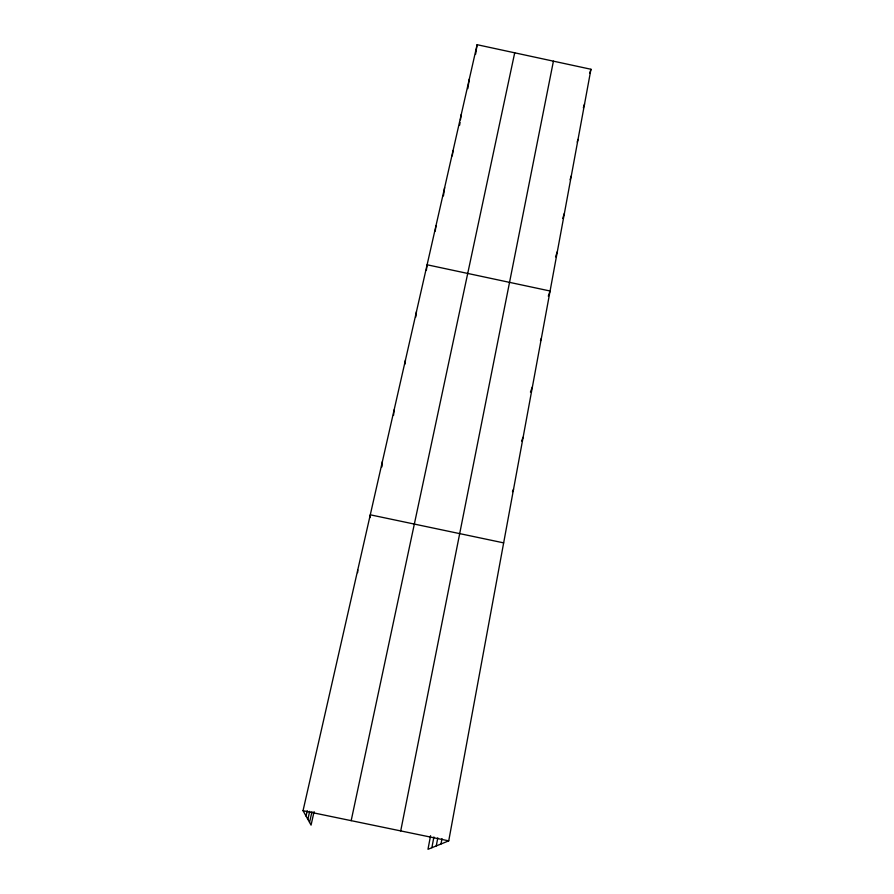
<?xml version="1.0" encoding="UTF-8"?>
<svg xmlns="http://www.w3.org/2000/svg" width="894" height="894" viewBox="0 0 894 894"><rect width="100%" height="100%" fill="white"/><g stroke="black" fill="none" stroke-linecap="round" stroke-linejoin="round"><path stroke-width="1.34" d="M357.634 572.652L357.756 569.947M370.082 517.604L370.284 514.81L503.657 542.87M381.906 466.88L382.397 461.505M393.539 415.352L394.12 409.921M404.982 364.082L405.463 359.991M415.766 317.057L416.459 311.637M426.382 270.167L427.108 264.78L550.078 291.008L548.29 296.149M435.222 231.155L435.993 225.69M443.435 195.909L444.642 187.617M452.263 155.914L453.068 150.516M459.628 125.227L460.041 122.512M460.455 119.785L461.293 114.354M467.808 88.64L469.305 79.097M475.597 54.266L477.117 44.7L590.956 69.263L448.732 840.852L427.98 849.3L430.562 835.722M440.988 844.003L441.994 838.617M436.272 845.925L437.792 837.846M431.869 847.713L433.903 836.94M400.713 830.917L553.42 61.161M351.174 820.658L514.709 52.813M309.559 822.413L311.972 811.696M314.085 811.618L311.067 825.117L303.044 810.69L477.117 44.7M306.039 816.077L307.257 810.724M307.86 819.351L309.67 811.327M589.738 73.241L590.956 69.263M583.335 107.872L584.564 103.916M577.189 142.068L578.016 139.442M570.048 179.783L571.3 175.883M562.717 218.415L564.405 213.264M555.565 256.869L557.342 251.627M540.445 340.793L541.384 338.211M530.444 392.075L532.399 386.923M521.593 441.055L523.135 437.222M512.474 491.689L513.558 489.174M303.044 810.69L448.732 840.852"/></g></svg>
